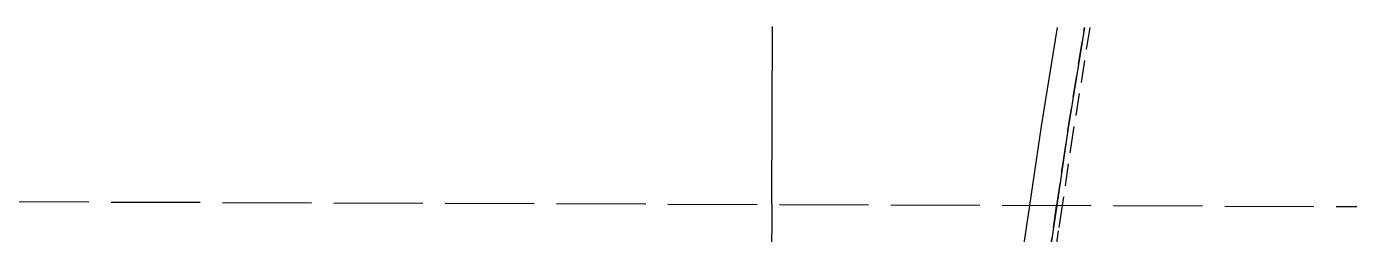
# Model space of a CAD drawing. Extents: x 471563 to 508050, y 6028961 to 6050146.
# Drawn here: x 482423 to 483165, y 6044207 to 6044324 of the extents above; entities that cross this region are included whole.
import ezdxf

# ---------------------------------------------------------------- set-up
doc = ezdxf.new("R2010")
doc.units = 0
doc.header["$LTSCALE"] = 5
for name, pattern in [('foc-ACCESSROAD', [3.75, 2.5, -1.25]), ('foc-QUARTERLINE', [33, 25, -3, 2, -3]), ('foc-UNSURVEYED', [12.5, 10, -2.5])]:
    doc.linetypes.add(name, pattern=pattern)
for name, color, linetype in [('F-AR', 190, 'foc-ACCESSROAD'), ('F-RW', 190, 'Continuous'), ('L-SECQ', 8, 'foc-QUARTERLINE'), ('L-USEC', 7, 'foc-UNSURVEYED')]:
    doc.layers.add(name, color=color, linetype=linetype)

msp = doc.modelspace()

# ---------------------------------------------------------------- linework, layer by layer
at = {"layer": 'F-AR'}
msp.add_lwpolyline([(483019.391, 6044322.899), (483010.084, 6044264.796), (483003.829, 6044222.943), (483001.695, 6044208.679), (482974.22, 6044024.882), (482961.382, 6043938.998), (482904.728, 6043601.562), (482901.686, 6043601.566), (482958.419, 6043939.475), (482976.729, 6044061.956), (483000.797, 6044222.954), (483004.204, 6044245.755), (483007.12, 6044265.256), (483016.355, 6044322.91)], dxfattribs=at)
at = {"layer": 'F-RW'}
msp.add_lwpolyline([(483016.355, 6044322.91), (483007.12, 6044265.256), (483000.797, 6044222.954), (482958.419, 6043939.475), (482900.145, 6043592.388), (482886.307, 6043561.604), (482872.634, 6043567.751), (482885.679, 6043596.775), (482943.611, 6043941.826), (482985.647, 6044223.01), (482992.304, 6044267.55), (483001.181, 6044322.965)], dxfattribs=at)
at = {"layer": 'L-SECQ', "flags": 128}
for points in [[(482840.946, 6044223.545), (482841.377, 6044323.544)], [(482840.946, 6044223.545), (482837.485, 6043419.508)]]:
    msp.add_lwpolyline(points, dxfattribs=at)
at = {"layer": 'L-USEC', "flags": 128}
msp.add_lwpolyline([(482032.655, 6044226.474), (482840.946, 6044223.545), (483649.249, 6044220.615)], dxfattribs=at)

doc.saveas('drawing.dxf')
